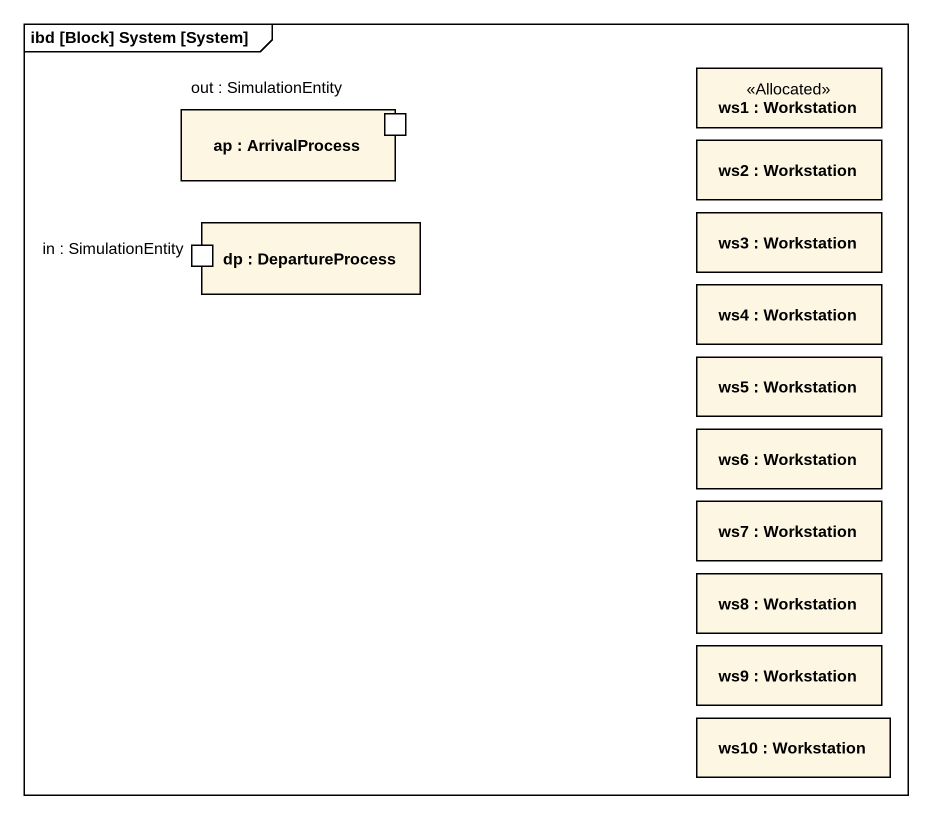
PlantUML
@startuml
mainframe ibd [Block] System [System]
rectangle "ap : ArrivalProcess" as ap {
  port "out : SimulationEntity" as out_SimulationEntity
}
rectangle "ws1 : Workstation" as ws1 <<Allocated>>
rectangle "ws2 : Workstation" as ws2
rectangle "dp : DepartureProcess" as dp {
  port "in : SimulationEntity" as in_SimulationEntity
}
rectangle "ws3 : Workstation" as ws3
rectangle "ws4 : Workstation" as ws4
rectangle "ws5 : Workstation" as ws5
rectangle "ws6 : Workstation" as ws6
rectangle "ws7 : Workstation" as ws7
rectangle "ws8 : Workstation" as ws8
rectangle "ws9 : Workstation" as ws9
rectangle "ws10 : Workstation" as ws10
@enduml
